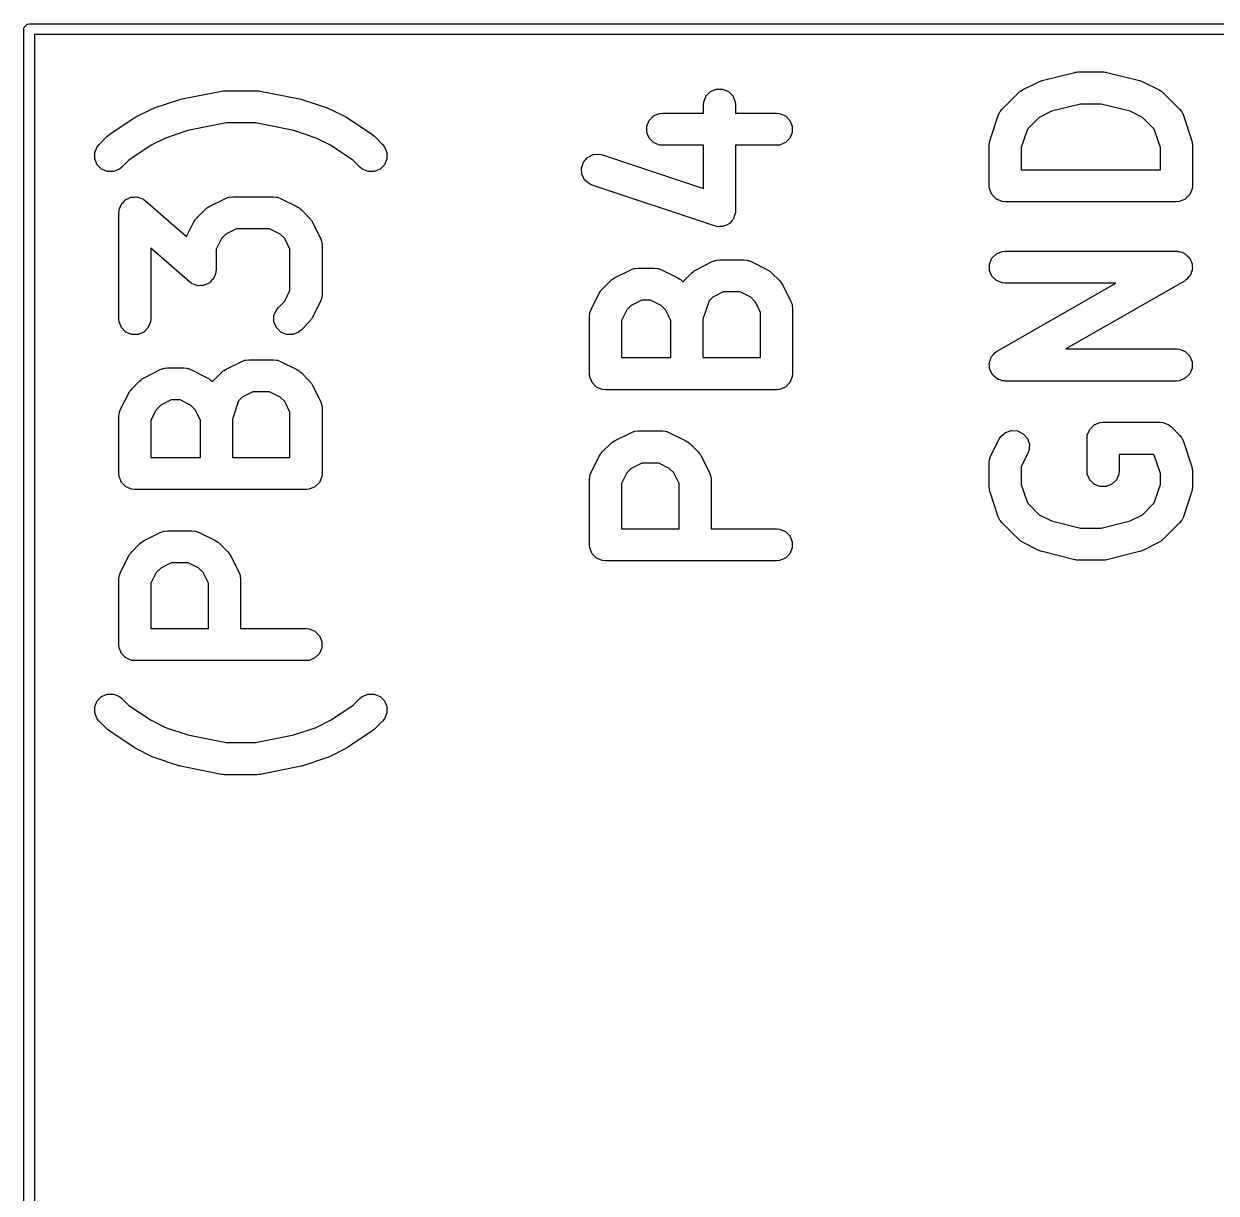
# Model space of a CAD drawing. Extents: x 145.4 to 156.5, y -80.6 to -40.5.
# Drawn here: x 145.38 to 150.95, y -45.94 to -40.48 of the extents above; entities that cross this region are included whole.
import ezdxf

# ---------------------------------------------------------------- set-up
doc = ezdxf.new("R2010")
doc.units = 0
doc.layers.add('BLACK', color=7, linetype='CONTINUOUS')

msp = doc.modelspace()

# ---------------------------------------------------------------- linework, layer by layer
at = {"layer": 'BLACK', "linetype": 'CONTINUOUS'}
for p, q in [((145.375, -40.5), (145.376903, -40.490433)), ((145.375, -80.6), (145.375, -40.5)), ((145.376903, -40.490433), (145.390433, -40.476903)), ((145.390433, -40.476903), (145.4, -40.475)), ((145.4, -40.475), (156.446071, -40.475)), ((145.425, -40.525), (145.425, -80.575)), ((156.421071, -40.525), (145.425, -40.525)), ((150.044578, -40.783981), (150.120769, -40.745886)), ((150.120769, -40.745886), (150.121838, -40.745476)), ((150.121838, -40.745476), (150.122274, -40.745154)), ((150.122274, -40.745154), (150.128425, -40.742955)), ((150.128425, -40.742955), (150.134501, -40.740631)), ((150.134501, -40.740631), (150.135039, -40.740592)), ((150.135039, -40.740592), (150.136119, -40.740207)), ((150.136119, -40.740207), (150.288501, -40.702111)), ((150.288501, -40.702111), (150.291037, -40.701735)), ((150.291037, -40.701735), (150.292059, -40.701313)), ((150.292059, -40.701313), (150.297571, -40.70077)), ((150.297571, -40.70077), (150.303045, -40.699961)), ((150.303045, -40.699961), (150.304137, -40.700123)), ((150.304137, -40.700123), (150.306691, -40.699872)), ((150.306691, -40.699872), (150.420977, -40.699872)), ((150.420977, -40.699872), (150.42353, -40.700123)), ((150.42353, -40.700123), (150.424623, -40.699961)), ((150.424623, -40.699961), (150.430097, -40.70077)), ((150.430097, -40.70077), (150.435609, -40.701313)), ((150.435609, -40.701313), (150.436629, -40.701735)), ((150.436629, -40.701735), (150.439168, -40.702111)), ((150.439168, -40.702111), (150.591549, -40.740207)), ((150.591549, -40.740207), (150.592628, -40.740592)), ((150.592628, -40.740592), (150.593167, -40.740631)), ((150.593167, -40.740631), (150.599242, -40.742955)), ((150.599242, -40.742955), (150.605394, -40.745154)), ((150.605394, -40.745154), (150.605829, -40.745476)), ((150.605829, -40.745476), (150.606899, -40.745886)), ((150.606899, -40.745886), (150.683089, -40.783981)), ((146.108157, -40.827773), (146.298633, -40.789677)), ((146.298633, -40.789677), (146.298683, -40.789671)), ((146.298683, -40.789671), (146.29871, -40.789661)), ((146.29871, -40.789661), (146.306235, -40.788919)), ((146.306235, -40.788919), (146.313263, -40.78822)), ((146.313263, -40.78822), (146.313289, -40.788225)), ((146.313289, -40.788225), (146.313342, -40.78822)), ((146.313342, -40.78822), (146.465723, -40.78822)), ((146.465723, -40.78822), (146.465775, -40.788225)), ((146.465775, -40.788225), (146.465801, -40.78822)), ((146.465801, -40.78822), (146.473244, -40.78896)), ((146.473244, -40.78896), (146.480355, -40.789661)), ((146.480355, -40.789661), (146.480378, -40.78967)), ((146.480378, -40.78967), (146.480432, -40.789676)), ((146.480432, -40.789676), (146.670909, -40.827772)), ((148.565268, -40.812028), (148.58596, -40.791336)), ((148.58596, -40.791336), (148.612996, -40.780137)), ((148.612996, -40.780137), (148.64226, -40.780137)), ((148.64226, -40.780137), (148.669296, -40.791336)), ((148.669296, -40.791336), (148.689988, -40.812028)), ((149.948896, -40.87422), (150.025086, -40.79803)), ((150.025086, -40.79803), (150.030836, -40.793309)), ((150.030836, -40.793309), (150.032135, -40.791813)), ((150.032135, -40.791813), (150.034389, -40.790393)), ((150.034389, -40.790393), (150.036451, -40.788702)), ((150.036451, -40.788702), (150.038283, -40.787943)), ((150.038283, -40.787943), (150.044578, -40.783981)), ((150.683089, -40.783981), (150.689385, -40.787944)), ((150.689385, -40.787944), (150.691215, -40.788702)), ((150.691215, -40.788702), (150.693273, -40.790391)), ((150.693273, -40.790391), (150.695532, -40.791813)), ((150.695532, -40.791813), (150.696831, -40.793311)), ((150.696831, -40.793311), (150.702581, -40.79803)), ((150.702581, -40.79803), (150.778772, -40.87422)), ((145.984863, -40.86826), (146.099149, -40.830165)), ((146.099149, -40.830165), (146.103696, -40.82913)), ((146.103696, -40.82913), (146.108157, -40.827773)), ((146.670909, -40.827772), (146.675378, -40.829132)), ((146.675378, -40.829132), (146.679917, -40.830165)), ((146.679917, -40.830165), (146.794202, -40.86826)), ((148.552628, -40.853696), (148.554069, -40.839064)), ((148.552628, -40.892982), (148.552628, -40.853696)), ((148.554069, -40.839064), (148.565268, -40.812028)), ((148.689988, -40.812028), (148.701187, -40.839064)), ((148.701187, -40.839064), (148.702628, -40.853696)), ((148.702628, -40.853696), (148.702628, -40.892982)), ((150.315926, -40.849872), (150.180484, -40.883732)), ((150.411742, -40.849872), (150.315926, -40.849872)), ((150.547181, -40.883732), (150.411742, -40.849872)), ((145.776501, -40.991293), (145.890787, -40.915102)), ((145.890787, -40.915102), (145.894904, -40.912906)), ((145.894904, -40.912906), (145.898849, -40.910424)), ((145.898849, -40.910424), (145.975039, -40.872329)), ((145.975039, -40.872329), (145.980011, -40.870426)), ((145.980011, -40.870426), (145.984863, -40.86826)), ((146.794202, -40.86826), (146.799056, -40.870427)), ((146.799056, -40.870427), (146.804026, -40.872329)), ((146.804026, -40.872329), (146.880217, -40.910424)), ((146.880217, -40.910424), (146.884161, -40.912906)), ((146.884161, -40.912906), (146.888279, -40.915102)), ((146.888279, -40.915102), (147.002564, -40.991293)), ((148.298601, -40.926314), (148.319293, -40.905622)), ((148.319293, -40.905622), (148.346329, -40.894423)), ((148.346329, -40.894423), (148.360961, -40.892982)), ((148.360961, -40.892982), (148.552628, -40.892982)), ((148.702628, -40.892982), (148.894295, -40.892982)), ((148.894295, -40.892982), (148.908927, -40.894423)), ((148.908927, -40.894423), (148.935963, -40.905622)), ((148.935963, -40.905622), (148.956655, -40.926314)), ((149.892683, -41.017822), (149.930778, -40.903536)), ((149.930778, -40.903536), (149.936772, -40.890111)), ((149.936772, -40.890111), (149.938537, -40.888075)), ((149.938537, -40.888075), (149.939569, -40.885585)), ((149.939569, -40.885585), (149.948896, -40.87422)), ((150.122545, -40.912702), (150.067481, -40.967766)), ((150.180484, -40.883732), (150.122545, -40.912702)), ((150.605121, -40.912702), (150.547181, -40.883732)), ((150.660187, -40.967767), (150.605121, -40.912702)), ((150.778772, -40.87422), (150.788099, -40.885585)), ((150.788099, -40.885585), (150.78913, -40.888075)), ((150.78913, -40.888075), (150.790896, -40.890111)), ((150.790896, -40.890111), (150.79689, -40.903536)), ((150.79689, -40.903536), (150.834985, -41.017822)), ((146.142154, -40.973943), (146.037354, -41.008876)), ((146.320771, -40.93822), (146.142154, -40.973943)), ((146.458294, -40.93822), (146.320771, -40.93822)), ((146.636911, -40.973943), (146.458294, -40.93822)), ((146.74171, -41.008876), (146.636911, -40.973943)), ((148.287402, -40.95335), (148.298601, -40.926314)), ((148.287402, -40.982614), (148.287402, -40.95335)), ((148.956655, -40.926314), (148.967854, -40.95335)), ((148.967854, -40.95335), (148.967854, -40.982614)), ((150.067481, -40.967766), (150.038834, -41.053708)), ((150.688834, -41.053708), (150.660187, -40.967767)), ((145.726976, -41.038759), (145.765071, -41.000664)), ((145.765071, -41.000664), (145.765111, -41.00063)), ((145.765111, -41.00063), (145.765126, -41.000609)), ((145.765126, -41.000609), (145.770967, -40.995825)), ((145.770967, -40.995825), (145.776436, -40.991337)), ((145.776436, -40.991337), (145.776458, -40.991327)), ((145.776458, -40.991327), (145.776501, -40.991293)), ((146.037354, -41.008876), (145.970111, -41.042497)), ((146.808954, -41.042498), (146.74171, -41.008876)), ((147.002564, -40.991293), (147.002604, -40.991326)), ((147.002604, -40.991326), (147.002628, -40.991336)), ((147.002628, -40.991336), (147.008204, -40.995912)), ((147.008204, -40.995912), (147.013939, -41.000609)), ((147.013939, -41.000609), (147.013953, -41.00063)), ((147.013953, -41.00063), (147.013993, -41.000663)), ((147.013993, -41.000663), (147.052089, -41.038758)), ((148.298601, -41.00965), (148.287402, -40.982614)), ((148.319293, -41.030342), (148.298601, -41.00965)), ((148.346329, -41.041541), (148.319293, -41.030342)), ((148.935963, -41.030342), (148.908927, -41.041541)), ((148.956655, -41.00965), (148.935963, -41.030342)), ((148.967854, -40.982614), (148.956655, -41.00965)), ((149.889423, -41.032159), (149.890013, -41.029561)), ((149.890013, -41.029561), (149.890275, -41.026907)), ((149.890275, -41.026907), (149.891033, -41.025075)), ((149.891033, -41.025075), (149.892683, -41.017822)), ((150.834985, -41.017822), (150.836634, -41.025075)), ((150.836634, -41.025075), (150.837393, -41.026907)), ((150.837393, -41.026907), (150.837654, -41.029561)), ((150.837654, -41.029561), (150.838245, -41.032159)), ((145.70645, -41.077161), (145.717649, -41.050124)), ((145.70645, -41.106423), (145.70645, -41.077161)), ((145.717649, -41.050124), (145.726976, -41.038759)), ((145.970111, -41.042497), (145.865884, -41.111982)), ((146.913181, -41.111983), (146.808954, -41.042498)), ((147.052089, -41.038758), (147.061417, -41.050123)), ((147.061417, -41.050123), (147.072616, -41.077159)), ((147.072616, -41.077159), (147.072616, -41.106422)), ((148.010217, -41.099208), (148.03639, -41.086121)), ((148.03639, -41.086121), (148.06558, -41.084047)), ((148.06558, -41.084047), (148.079917, -41.087307)), ((148.360961, -41.042982), (148.346329, -41.041541)), ((148.552628, -41.042982), (148.360961, -41.042982)), ((148.552628, -41.244878), (148.552628, -41.042982)), ((148.894295, -41.042982), (148.702628, -41.042982)), ((148.702628, -41.042982), (148.702628, -41.348935)), ((148.908927, -41.041541), (148.894295, -41.042982)), ((149.888834, -41.041539), (149.889563, -41.034133)), ((149.888834, -41.232015), (149.888834, -41.041539)), ((149.889563, -41.034133), (149.889423, -41.032159)), ((150.038834, -41.053708), (150.038834, -41.157015)), ((150.688834, -41.157015), (150.688834, -41.053708)), ((150.838245, -41.032159), (150.838104, -41.034133)), ((150.838104, -41.034133), (150.838834, -41.041539)), ((150.838834, -41.041539), (150.838834, -41.232015)), ((145.717649, -41.13346), (145.70645, -41.106423)), ((145.738341, -41.154152), (145.717649, -41.13346)), ((145.865884, -41.111982), (145.833042, -41.144825)), ((146.946025, -41.144826), (146.913181, -41.111983)), ((147.061418, -41.133459), (147.040725, -41.154152)), ((147.072616, -41.106422), (147.061418, -41.133459)), ((147.981789, -41.149078), (147.991043, -41.121315)), ((147.991043, -41.121315), (148.010217, -41.099208)), ((148.079917, -41.087307), (148.552628, -41.244878)), ((145.765378, -41.165351), (145.738341, -41.154152)), ((145.79464, -41.165351), (145.765378, -41.165351)), ((145.821677, -41.154152), (145.79464, -41.165351)), ((145.833042, -41.144825), (145.821677, -41.154152)), ((146.95739, -41.154153), (146.946025, -41.144826)), ((146.984426, -41.165351), (146.95739, -41.154153)), ((147.013689, -41.165351), (146.984426, -41.165351)), ((147.040725, -41.154152), (147.013689, -41.165351)), ((147.983863, -41.178268), (147.981789, -41.149078)), ((147.99695, -41.204441), (147.983863, -41.178268)), ((150.038834, -41.157015), (150.688834, -41.157015)), ((148.019057, -41.223615), (147.99695, -41.204441)), ((148.032483, -41.229609), (148.019057, -41.223615)), ((148.603911, -41.420086), (148.032483, -41.229609)), ((149.890275, -41.246647), (149.888834, -41.232015)), ((149.901474, -41.273683), (149.890275, -41.246647)), ((150.837393, -41.246647), (150.826194, -41.273683)), ((150.838834, -41.232015), (150.837393, -41.246647)), ((145.831935, -41.316791), (145.840545, -41.30818)), ((145.840545, -41.30818), (145.848571, -41.299008)), ((145.848571, -41.299008), (145.85084, -41.297885)), ((145.85084, -41.297885), (145.852627, -41.296099)), ((145.852627, -41.296099), (145.863877, -41.291438)), ((145.863877, -41.291438), (145.874803, -41.286036)), ((145.874803, -41.286036), (145.877326, -41.285867)), ((145.877326, -41.285867), (145.879663, -41.2849)), ((145.879663, -41.2849), (145.891848, -41.2849)), ((145.891848, -41.2849), (145.904001, -41.28409)), ((145.904001, -41.28409), (145.906396, -41.2849)), ((145.906396, -41.2849), (145.908927, -41.2849)), ((145.908927, -41.2849), (145.920184, -41.289563)), ((145.920184, -41.289563), (145.931722, -41.293465)), ((145.931722, -41.293465), (145.934639, -41.29555)), ((145.934639, -41.29555), (145.935963, -41.296099)), ((145.935963, -41.296099), (145.937358, -41.297494)), ((145.937358, -41.297494), (145.943683, -41.302016)), ((145.943683, -41.302016), (146.135636, -41.469975)), ((146.241706, -41.329472), (146.317897, -41.291377)), ((146.317897, -41.291377), (146.331629, -41.286122)), ((146.331629, -41.286122), (146.334316, -41.285931)), ((146.334316, -41.285931), (146.336806, -41.2849)), ((146.336806, -41.2849), (146.351438, -41.283459)), ((146.351438, -41.283459), (146.541914, -41.283459)), ((146.541914, -41.283459), (146.556546, -41.2849)), ((146.556546, -41.2849), (146.559035, -41.285931)), ((146.559035, -41.285931), (146.561723, -41.286122)), ((146.561723, -41.286122), (146.575455, -41.291377)), ((146.575455, -41.291377), (146.651645, -41.329472)), ((149.922166, -41.294375), (149.901474, -41.273683)), ((149.949202, -41.305574), (149.922166, -41.294375)), ((149.963834, -41.307015), (149.949202, -41.305574)), ((150.763834, -41.307015), (149.963834, -41.307015)), ((150.778466, -41.305574), (150.763834, -41.307015)), ((150.805502, -41.294375), (150.778466, -41.305574)), ((150.826194, -41.273683), (150.805502, -41.294375)), ((145.819295, -41.358459), (145.820057, -41.35072)), ((145.819295, -41.853697), (145.819295, -41.358459)), ((145.819926, -41.348753), (145.820384, -41.347397)), ((145.820057, -41.35072), (145.819926, -41.348753)), ((145.820384, -41.347397), (145.820736, -41.343827)), ((145.820736, -41.343827), (145.825399, -41.332569)), ((145.825399, -41.332569), (145.829301, -41.321032)), ((145.829301, -41.321032), (145.830966, -41.319127)), ((145.830966, -41.319127), (145.831935, -41.316791)), ((146.184119, -41.381616), (146.222214, -41.343521)), ((146.222214, -41.343521), (146.227963, -41.338802)), ((146.227963, -41.338802), (146.229263, -41.337304)), ((146.229263, -41.337304), (146.231522, -41.335882)), ((146.231522, -41.335882), (146.233579, -41.334194)), ((146.233579, -41.334194), (146.235406, -41.333436)), ((146.235406, -41.333436), (146.241706, -41.329472)), ((146.651645, -41.329472), (146.657941, -41.333435)), ((146.657941, -41.333435), (146.659771, -41.334193)), ((146.659771, -41.334193), (146.661829, -41.335882)), ((146.661829, -41.335882), (146.664088, -41.337304)), ((146.664088, -41.337304), (146.665387, -41.338802)), ((146.665387, -41.338802), (146.671136, -41.34352)), ((146.671136, -41.34352), (146.709232, -41.381615)), ((148.701187, -41.363567), (148.696586, -41.374674)), ((148.701563, -41.35974), (148.701187, -41.363567)), ((148.702039, -41.358315), (148.701563, -41.35974)), ((148.702628, -41.348935), (148.701898, -41.35634)), ((148.701898, -41.35634), (148.702039, -41.358315)), ((146.135636, -41.469975), (146.17007, -41.401108)), ((146.17007, -41.401108), (146.174034, -41.394808)), ((146.174034, -41.394808), (146.174792, -41.392981)), ((146.174792, -41.392981), (146.17648, -41.390924)), ((146.17648, -41.390924), (146.177902, -41.388665)), ((146.177902, -41.388665), (146.1794, -41.387365)), ((146.1794, -41.387365), (146.184119, -41.381616)), ((146.709232, -41.381615), (146.713952, -41.387366)), ((146.713952, -41.387366), (146.71545, -41.388665)), ((146.71545, -41.388665), (146.716869, -41.39092)), ((146.716869, -41.39092), (146.71856, -41.39298)), ((146.71856, -41.39298), (146.719318, -41.39481)), ((146.719318, -41.39481), (146.723282, -41.401108)), ((146.723282, -41.401108), (146.761377, -41.477299)), ((148.611165, -41.421735), (148.603911, -41.420086)), ((148.658184, -41.415897), (148.647437, -41.421271)), ((148.669296, -41.411295), (148.658184, -41.415897)), ((148.671201, -41.409389), (148.669296, -41.411295)), ((148.673611, -41.408185), (148.671201, -41.409389)), ((148.681488, -41.399102), (148.673611, -41.408185)), ((148.689988, -41.390603), (148.681488, -41.399102)), ((148.691018, -41.388114), (148.689988, -41.390603)), ((148.692785, -41.386078), (148.691018, -41.388114)), ((148.696586, -41.374674), (148.692785, -41.386078)), ((146.319673, -41.458193), (146.298791, -41.479075)), ((146.369143, -41.433459), (146.319673, -41.458193)), ((146.524209, -41.433459), (146.369143, -41.433459)), ((146.573677, -41.458193), (146.524209, -41.433459)), ((146.594561, -41.479076), (146.573677, -41.458193)), ((148.612996, -41.422494), (148.611165, -41.421735)), ((148.6145, -41.422494), (148.612996, -41.422494)), ((148.618247, -41.423346), (148.6145, -41.422494)), ((148.630232, -41.422494), (148.618247, -41.423346)), ((148.64226, -41.422494), (148.630232, -41.422494)), ((148.644751, -41.421461), (148.64226, -41.422494)), ((148.647437, -41.421271), (148.644751, -41.421461)), ((146.14967, -41.681569), (145.969295, -41.523741)), ((145.969295, -41.523741), (145.969295, -41.853697)), ((146.298791, -41.479075), (146.274057, -41.528544)), ((146.274057, -41.528544), (146.274057, -41.625125)), ((146.619295, -41.528544), (146.594561, -41.479076)), ((146.619295, -41.721706), (146.619295, -41.528544)), ((146.761377, -41.477299), (146.766632, -41.491031)), ((146.766632, -41.491031), (146.766822, -41.493718)), ((146.766822, -41.493718), (146.767854, -41.496208)), ((146.767854, -41.496208), (146.769295, -41.51084)), ((146.769295, -41.51084), (146.769295, -41.739411)), ((148.517896, -41.62471), (148.594086, -41.586615)), ((148.594086, -41.586615), (148.607818, -41.58136)), ((148.607818, -41.58136), (148.610504, -41.581169)), ((148.610504, -41.581169), (148.612996, -41.580137)), ((148.612996, -41.580137), (148.627628, -41.578696)), ((148.627628, -41.578696), (148.741914, -41.578696)), ((148.741914, -41.578696), (148.756546, -41.580137)), ((148.756546, -41.580137), (148.759034, -41.581167)), ((148.759034, -41.581167), (148.761724, -41.581359)), ((148.761724, -41.581359), (148.775456, -41.586614)), ((148.775456, -41.586614), (148.851645, -41.62471)), ((149.890275, -41.598335), (149.901474, -41.571299)), ((149.901474, -41.571299), (149.922166, -41.550607)), ((149.922166, -41.550607), (149.949202, -41.539408)), ((149.949202, -41.539408), (149.963834, -41.537967)), ((149.963834, -41.537967), (150.763834, -41.537967)), ((150.763834, -41.537967), (150.767597, -41.538337)), ((150.767597, -41.538337), (150.769073, -41.53815)), ((150.769073, -41.53815), (150.770983, -41.538671)), ((150.770983, -41.538671), (150.778466, -41.539408)), ((150.778466, -41.539408), (150.787681, -41.543225)), ((150.787681, -41.543225), (150.797305, -41.54585)), ((150.797305, -41.54585), (150.801085, -41.548777)), ((150.801085, -41.548777), (150.805502, -41.550607)), ((150.805502, -41.550607), (150.812552, -41.557657)), ((150.812552, -41.557657), (150.820442, -41.563767)), ((150.820442, -41.563767), (150.822815, -41.56792)), ((150.822815, -41.56792), (150.826194, -41.571299)), ((150.826194, -41.571299), (150.83001, -41.580511)), ((150.83001, -41.580511), (150.834961, -41.589176)), ((146.272616, -41.639757), (146.267955, -41.651008)), ((146.272967, -41.63619), (146.272616, -41.639757)), ((146.273427, -41.634831), (146.272967, -41.63619)), ((146.274057, -41.625125), (146.273295, -41.632857)), ((146.273295, -41.632857), (146.273427, -41.634831)), ((148.136944, -41.662805), (148.213135, -41.62471)), ((148.213135, -41.62471), (148.226867, -41.619455)), ((148.226867, -41.619455), (148.229554, -41.619264)), ((148.229554, -41.619264), (148.232044, -41.618233)), ((148.232044, -41.618233), (148.246676, -41.616792)), ((148.246676, -41.616792), (148.322866, -41.616792)), ((148.322866, -41.616792), (148.337498, -41.618233)), ((148.337498, -41.618233), (148.339987, -41.619264)), ((148.339987, -41.619264), (148.342675, -41.619455)), ((148.342675, -41.619455), (148.356407, -41.62471)), ((148.356407, -41.62471), (148.432598, -41.662805)), ((148.46031, -41.676853), (148.498406, -41.638758)), ((148.498406, -41.638758), (148.504157, -41.634037)), ((148.504157, -41.634037), (148.505454, -41.632543)), ((148.505454, -41.632543), (148.507708, -41.631123)), ((148.507708, -41.631123), (148.509771, -41.629431)), ((148.509771, -41.629431), (148.511601, -41.628672)), ((148.511601, -41.628672), (148.517896, -41.62471)), ((148.851645, -41.62471), (148.857939, -41.628672)), ((148.857939, -41.628672), (148.859771, -41.629431)), ((148.859771, -41.629431), (148.861834, -41.631124)), ((148.861834, -41.631124), (148.864088, -41.632543)), ((148.864088, -41.632543), (148.865384, -41.634037)), ((148.865384, -41.634037), (148.871136, -41.638758)), ((148.871136, -41.638758), (148.909232, -41.676853)), ((149.890275, -41.627599), (149.890275, -41.598335)), ((149.901474, -41.654635), (149.890275, -41.627599)), ((150.833575, -41.636815), (150.830951, -41.646437)), ((150.837393, -41.627599), (150.833575, -41.636815)), ((150.834961, -41.589176), (150.835563, -41.593919)), ((150.835563, -41.593919), (150.837393, -41.598335)), ((150.837393, -41.598335), (150.837393, -41.608309)), ((150.837393, -41.608309), (150.838651, -41.618206)), ((150.838651, -41.618206), (150.837393, -41.622818)), ((150.837393, -41.622818), (150.837393, -41.627599)), ((146.155993, -41.686089), (146.14967, -41.681569)), ((146.157389, -41.687485), (146.155993, -41.686089)), ((146.158712, -41.688033), (146.157389, -41.687485)), ((146.16163, -41.690119), (146.158712, -41.688033)), ((146.173173, -41.694023), (146.16163, -41.690119)), ((146.184425, -41.698684), (146.173173, -41.694023)), ((146.186953, -41.698684), (146.184425, -41.698684)), ((146.189351, -41.699495), (146.186953, -41.698684)), ((146.201514, -41.698684), (146.189351, -41.699495)), ((146.213689, -41.698684), (146.201514, -41.698684)), ((146.216025, -41.697716), (146.213689, -41.698684)), ((146.21855, -41.697548), (146.216025, -41.697716)), ((146.229477, -41.692143), (146.21855, -41.697548)), ((146.240725, -41.687485), (146.229477, -41.692143)), ((146.242511, -41.685698), (146.240725, -41.687485)), ((146.244781, -41.684576), (146.242511, -41.685698)), ((146.252806, -41.675403), (146.244781, -41.684576)), ((146.261417, -41.666793), (146.252806, -41.675403)), ((146.262385, -41.664456), (146.261417, -41.666793)), ((146.264051, -41.662552), (146.262385, -41.664456)), ((146.267955, -41.651008), (146.264051, -41.662552)), ((148.079357, -41.714949), (148.117452, -41.676854)), ((148.117452, -41.676854), (148.123201, -41.672135)), ((148.123201, -41.672135), (148.124501, -41.670637)), ((148.124501, -41.670637), (148.12676, -41.669215)), ((148.12676, -41.669215), (148.128817, -41.667527)), ((148.128817, -41.667527), (148.130644, -41.666769)), ((148.130644, -41.666769), (148.136944, -41.662805)), ((148.432598, -41.662805), (148.438897, -41.666769)), ((148.438897, -41.666769), (148.440725, -41.667527)), ((148.440725, -41.667527), (148.442781, -41.669215)), ((148.442781, -41.669215), (148.445041, -41.670637)), ((148.445041, -41.670637), (148.44634, -41.672135)), ((148.44634, -41.672135), (148.45209, -41.676854)), ((148.45209, -41.676854), (148.456604, -41.681368)), ((148.456604, -41.681368), (148.46031, -41.676853)), ((148.909232, -41.676853), (148.913952, -41.682604)), ((148.913952, -41.682604), (148.91545, -41.683903)), ((148.91545, -41.683903), (148.916869, -41.686158)), ((148.916869, -41.686158), (148.91856, -41.688218)), ((148.91856, -41.688218), (148.919318, -41.690048)), ((148.919318, -41.690048), (148.923282, -41.696346)), ((148.923282, -41.696346), (148.961377, -41.772536)), ((149.922166, -41.675327), (149.901474, -41.654635)), ((149.949202, -41.686526), (149.922166, -41.675327)), ((149.926624, -42.004992), (150.481418, -41.687967)), ((149.963834, -41.687967), (149.949202, -41.686526)), ((150.481418, -41.687967), (149.963834, -41.687967)), ((150.801044, -41.678085), (150.24625, -41.99511)), ((150.804127, -41.675896), (150.801044, -41.678085)), ((150.805502, -41.675327), (150.804127, -41.675896)), ((150.806901, -41.673927), (150.805502, -41.675327)), ((150.813034, -41.669575), (150.806901, -41.673927)), ((150.819142, -41.661686), (150.813034, -41.669575)), ((150.826194, -41.654635), (150.819142, -41.661686)), ((150.828024, -41.650216), (150.826194, -41.654635)), ((150.830951, -41.646437), (150.828024, -41.650216)), ((146.594561, -41.771174), (146.619295, -41.721706)), ((146.767854, -41.754043), (146.766822, -41.756532)), ((146.769295, -41.739411), (146.767854, -41.754043)), ((148.027213, -41.810632), (148.065308, -41.734441)), ((148.065308, -41.734441), (148.069272, -41.728141)), ((148.069272, -41.728141), (148.07003, -41.726314)), ((148.07003, -41.726314), (148.071718, -41.724257)), ((148.071718, -41.724257), (148.07314, -41.721998)), ((148.07314, -41.721998), (148.074638, -41.720698)), ((148.074638, -41.720698), (148.079357, -41.714949)), ((148.595863, -41.753431), (148.578893, -41.770401)), ((148.645334, -41.728696), (148.595863, -41.753431)), ((148.724208, -41.728696), (148.645334, -41.728696)), ((148.773676, -41.75343), (148.724208, -41.728696)), ((148.794561, -41.774314), (148.773676, -41.75343)), ((146.555744, -41.812029), (146.565072, -41.800663)), ((146.565072, -41.800663), (146.594561, -41.771174)), ((146.761377, -41.772952), (146.723282, -41.849143)), ((146.766632, -41.75922), (146.761377, -41.772952)), ((146.766822, -41.756532), (146.766632, -41.75922)), ((148.021958, -41.824364), (148.027213, -41.810632)), ((148.214911, -41.791526), (148.194029, -41.812408)), ((148.264381, -41.766792), (148.214911, -41.791526)), ((148.305161, -41.766792), (148.264381, -41.766792)), ((148.35463, -41.791526), (148.305161, -41.766792)), ((148.375512, -41.812408), (148.35463, -41.791526)), ((148.578893, -41.770401), (148.550247, -41.856342)), ((148.819295, -41.823782), (148.794561, -41.774314)), ((148.961377, -41.772536), (148.966632, -41.786268)), ((148.966632, -41.786268), (148.966822, -41.788955)), ((148.966822, -41.788955), (148.967854, -41.791445)), ((148.967854, -41.791445), (148.969295, -41.806077)), ((148.969295, -41.806077), (148.969295, -42.110839)), ((145.820736, -41.868329), (145.819295, -41.853697)), ((145.969295, -41.853697), (145.967854, -41.868329)), ((146.544545, -41.839065), (146.555744, -41.812029)), ((146.544545, -41.868327), (146.544545, -41.839065)), ((146.713952, -41.862884), (146.709232, -41.868636)), ((146.71545, -41.861586), (146.713952, -41.862884)), ((146.716869, -41.85933), (146.71545, -41.861586)), ((146.71856, -41.857271), (146.716869, -41.85933)), ((146.719318, -41.85544), (146.71856, -41.857271)), ((146.723282, -41.849143), (146.719318, -41.85544)), ((148.019295, -41.844173), (148.020736, -41.829541)), ((148.019295, -42.110839), (148.019295, -41.844173)), ((148.020736, -41.829541), (148.021767, -41.827051)), ((148.021767, -41.827051), (148.021958, -41.824364)), ((148.194029, -41.812408), (148.169295, -41.861877)), ((148.169295, -41.861877), (148.169295, -42.035839)), ((148.400247, -41.861877), (148.375512, -41.812408)), ((148.400247, -42.035839), (148.400247, -41.861877)), ((148.550247, -41.856342), (148.550247, -42.035839)), ((148.819295, -42.035839), (148.819295, -41.823782)), ((145.831935, -41.895365), (145.820736, -41.868329)), ((145.852627, -41.916057), (145.831935, -41.895365)), ((145.879663, -41.927256), (145.852627, -41.916057)), ((145.935963, -41.916057), (145.908927, -41.927256)), ((145.956655, -41.895365), (145.935963, -41.916057)), ((145.967854, -41.868329), (145.956655, -41.895365)), ((146.555743, -41.895364), (146.544545, -41.868327)), ((146.576436, -41.916057), (146.555743, -41.895364)), ((146.603472, -41.927256), (146.576436, -41.916057)), ((146.659771, -41.916058), (146.632734, -41.927256)), ((146.671136, -41.906731), (146.659771, -41.916058)), ((146.709232, -41.868636), (146.671136, -41.906731)), ((145.908927, -41.927256), (145.879663, -41.927256)), ((146.632734, -41.927256), (146.603472, -41.927256)), ((149.896717, -42.036639), (149.899644, -42.032858)), ((149.899644, -42.032858), (149.901474, -42.028442)), ((149.901474, -42.028442), (149.908524, -42.021391)), ((149.908524, -42.021391), (149.914634, -42.013502)), ((149.914634, -42.013502), (149.920766, -42.009149)), ((149.920766, -42.009149), (149.922166, -42.00775)), ((149.922166, -42.00775), (149.92354, -42.00718)), ((149.92354, -42.00718), (149.926624, -42.004992)), ((150.24625, -41.99511), (150.763834, -41.99511)), ((150.763834, -41.99511), (150.778466, -41.996551)), ((150.778466, -41.996551), (150.805502, -42.00775)), ((150.805502, -42.00775), (150.826194, -42.028442)), ((150.826194, -42.028442), (150.837393, -42.055478)), ((146.013135, -42.091377), (146.026867, -42.086122)), ((146.026867, -42.086122), (146.029554, -42.085931)), ((146.029554, -42.085931), (146.032044, -42.0849)), ((146.032044, -42.0849), (146.046676, -42.083459)), ((146.046676, -42.083459), (146.122866, -42.083459)), ((146.122866, -42.083459), (146.137498, -42.0849)), ((146.137498, -42.0849), (146.139987, -42.085931)), ((146.139987, -42.085931), (146.142675, -42.086122)), ((146.142675, -42.086122), (146.156407, -42.091377)), ((146.317896, -42.091377), (146.394086, -42.053282)), ((146.394086, -42.053282), (146.407818, -42.048027)), ((146.407818, -42.048027), (146.410504, -42.047836)), ((146.410504, -42.047836), (146.412996, -42.046804)), ((146.412996, -42.046804), (146.427628, -42.045363)), ((146.427628, -42.045363), (146.541914, -42.045363)), ((146.541914, -42.045363), (146.556546, -42.046804)), ((146.556546, -42.046804), (146.559034, -42.047834)), ((146.559034, -42.047834), (146.561724, -42.048026)), ((146.561724, -42.048026), (146.575456, -42.053281)), ((146.575456, -42.053281), (146.651645, -42.091377)), ((148.169295, -42.035839), (148.400247, -42.035839)), ((148.550247, -42.035839), (148.819295, -42.035839)), ((149.889017, -42.064871), (149.890275, -42.060258)), ((149.890275, -42.074767), (149.889017, -42.064871)), ((149.890275, -42.055478), (149.894092, -42.046262)), ((149.890275, -42.060258), (149.890275, -42.055478)), ((149.890275, -42.084742), (149.890275, -42.074767)), ((149.892104, -42.089157), (149.890275, -42.084742)), ((149.892707, -42.093901), (149.892104, -42.089157)), ((149.894092, -42.046262), (149.896717, -42.036639)), ((150.837393, -42.084742), (150.826194, -42.111778)), ((150.837393, -42.055478), (150.837393, -42.084742)), ((145.879357, -42.181616), (145.917452, -42.143521)), ((145.917452, -42.143521), (145.923201, -42.138802)), ((145.923201, -42.138802), (145.924501, -42.137304)), ((145.924501, -42.137304), (145.92676, -42.135882)), ((145.92676, -42.135882), (145.928817, -42.134194)), ((145.928817, -42.134194), (145.930644, -42.133436)), ((145.930644, -42.133436), (145.936944, -42.129472)), ((145.936944, -42.129472), (146.013135, -42.091377)), ((146.156407, -42.091377), (146.232598, -42.129472)), ((146.232598, -42.129472), (146.238897, -42.133436)), ((146.238897, -42.133436), (146.240725, -42.134194)), ((146.240725, -42.134194), (146.242781, -42.135882)), ((146.242781, -42.135882), (146.245041, -42.137304)), ((146.245041, -42.137304), (146.24634, -42.138802)), ((146.24634, -42.138802), (146.25209, -42.143521)), ((146.25209, -42.143521), (146.256604, -42.148035)), ((146.256604, -42.148035), (146.26031, -42.14352)), ((146.26031, -42.14352), (146.298406, -42.105425)), ((146.298406, -42.105425), (146.304157, -42.100704)), ((146.304157, -42.100704), (146.305454, -42.09921)), ((146.305454, -42.09921), (146.307708, -42.09779)), ((146.307708, -42.09779), (146.309771, -42.096098)), ((146.309771, -42.096098), (146.311601, -42.095339)), ((146.311601, -42.095339), (146.317896, -42.091377)), ((146.651645, -42.091377), (146.657939, -42.095339)), ((146.657939, -42.095339), (146.659771, -42.096098)), ((146.659771, -42.096098), (146.661834, -42.097791)), ((146.661834, -42.097791), (146.664088, -42.09921)), ((146.664088, -42.09921), (146.665384, -42.100704)), ((146.665384, -42.100704), (146.671136, -42.105425)), ((146.671136, -42.105425), (146.709232, -42.14352)), ((146.709232, -42.14352), (146.713952, -42.149271)), ((148.020736, -42.125471), (148.019295, -42.110839)), ((148.031935, -42.152507), (148.020736, -42.125471)), ((148.967854, -42.125471), (148.956655, -42.152507)), ((148.969295, -42.110839), (148.967854, -42.125471)), ((149.897657, -42.102565), (149.892707, -42.093901)), ((149.901474, -42.111778), (149.897657, -42.102565)), ((149.904852, -42.115156), (149.901474, -42.111778)), ((149.907226, -42.11931), (149.904852, -42.115156)), ((149.915115, -42.125419), (149.907226, -42.11931)), ((149.922166, -42.13247), (149.915115, -42.125419)), ((149.926582, -42.134299), (149.922166, -42.13247)), ((149.930363, -42.137227), (149.926582, -42.134299)), ((149.939986, -42.139851), (149.930363, -42.137227)), ((149.949202, -42.143669), (149.939986, -42.139851)), ((149.956684, -42.144405), (149.949202, -42.143669)), ((149.958595, -42.144927), (149.956684, -42.144405)), ((149.96007, -42.144739), (149.958595, -42.144927)), ((149.963834, -42.14511), (149.96007, -42.144739)), ((150.763834, -42.14511), (149.963834, -42.14511)), ((150.778466, -42.143669), (150.763834, -42.14511)), ((150.805502, -42.13247), (150.778466, -42.143669)), ((150.826194, -42.111778), (150.805502, -42.13247)), ((145.827213, -42.277299), (145.865308, -42.201108)), ((145.865308, -42.201108), (145.869272, -42.194808)), ((145.869272, -42.194808), (145.87003, -42.192981)), ((145.87003, -42.192981), (145.871718, -42.190924)), ((145.871718, -42.190924), (145.87314, -42.188665)), ((145.87314, -42.188665), (145.874638, -42.187365)), ((145.874638, -42.187365), (145.879357, -42.181616)), ((146.445334, -42.195363), (146.395863, -42.220098)), ((146.524208, -42.195363), (146.445334, -42.195363)), ((146.573676, -42.220097), (146.524208, -42.195363)), ((146.713952, -42.149271), (146.71545, -42.15057)), ((146.71545, -42.15057), (146.716869, -42.152825)), ((146.716869, -42.152825), (146.71856, -42.154885)), ((146.71856, -42.154885), (146.719318, -42.156715)), ((146.719318, -42.156715), (146.723282, -42.163013)), ((146.723282, -42.163013), (146.761377, -42.239203)), ((148.052627, -42.173199), (148.031935, -42.152507)), ((148.079663, -42.184398), (148.052627, -42.173199)), ((148.094295, -42.185839), (148.079663, -42.184398)), ((148.894295, -42.185839), (148.094295, -42.185839)), ((148.908927, -42.184398), (148.894295, -42.185839)), ((148.935963, -42.173199), (148.908927, -42.184398)), ((148.956655, -42.152507), (148.935963, -42.173199)), ((146.064381, -42.233459), (146.014911, -42.258193)), ((146.105161, -42.233459), (146.064381, -42.233459)), ((146.15463, -42.258193), (146.105161, -42.233459)), ((146.378893, -42.237068), (146.350247, -42.323009)), ((146.395863, -42.220098), (146.378893, -42.237068)), ((146.594561, -42.240981), (146.573676, -42.220097)), ((146.619295, -42.290449), (146.594561, -42.240981)), ((146.761377, -42.239203), (146.766632, -42.252935)), ((146.766632, -42.252935), (146.766822, -42.255622)), ((146.766822, -42.255622), (146.767854, -42.258112)), ((145.819295, -42.31084), (145.820736, -42.296208)), ((145.819295, -42.577506), (145.819295, -42.31084)), ((145.820736, -42.296208), (145.821767, -42.293718)), ((145.821767, -42.293718), (145.821958, -42.291031)), ((145.821958, -42.291031), (145.827213, -42.277299)), ((145.994029, -42.279075), (145.969295, -42.328544)), ((146.014911, -42.258193), (145.994029, -42.279075)), ((146.175512, -42.279075), (146.15463, -42.258193)), ((146.200247, -42.328544), (146.175512, -42.279075)), ((146.619295, -42.502506), (146.619295, -42.290449)), ((146.767854, -42.258112), (146.769295, -42.272744)), ((146.769295, -42.272744), (146.769295, -42.577506)), ((145.969295, -42.328544), (145.969295, -42.502506)), ((146.200247, -42.502506), (146.200247, -42.328544)), ((146.350247, -42.323009), (146.350247, -42.502506)), ((150.358617, -42.371299), (150.379309, -42.350607)), ((150.379309, -42.350607), (150.406345, -42.339408)), ((150.406345, -42.339408), (150.420977, -42.337967)), ((150.420977, -42.337967), (150.687643, -42.337967)), ((150.687643, -42.337967), (150.702275, -42.339408)), ((150.702275, -42.339408), (150.729311, -42.350607)), ((150.729311, -42.350607), (150.740676, -42.359934)), ((150.740676, -42.359934), (150.778772, -42.39803)), ((148.136944, -42.42471), (148.213134, -42.386614)), ((148.213134, -42.386614), (148.226866, -42.381359)), ((148.226866, -42.381359), (148.229555, -42.381167)), ((148.229555, -42.381167), (148.232044, -42.380137)), ((148.232044, -42.380137), (148.246676, -42.378696)), ((148.246676, -42.378696), (148.360961, -42.378696)), ((148.360961, -42.378696), (148.375593, -42.380137)), ((148.375593, -42.380137), (148.378081, -42.381167)), ((148.378081, -42.381167), (148.380771, -42.381359)), ((148.380771, -42.381359), (148.394502, -42.386614)), ((148.394502, -42.386614), (148.470693, -42.42471)), ((149.896752, -42.493712), (149.934847, -42.417522)), ((149.934847, -42.417522), (149.942679, -42.405079)), ((149.942679, -42.405079), (149.964787, -42.385906)), ((149.964787, -42.385906), (149.992548, -42.376652)), ((149.992548, -42.376652), (150.021738, -42.378726)), ((150.021738, -42.378726), (150.047913, -42.391813)), ((150.047913, -42.391813), (150.067086, -42.413921)), ((150.067086, -42.413921), (150.07634, -42.441682)), ((150.345977, -42.412967), (150.347418, -42.398335)), ((150.345977, -42.565348), (150.345977, -42.412967)), ((150.347418, -42.398335), (150.358617, -42.371299)), ((150.778772, -42.39803), (150.7881, -42.409395)), ((150.7881, -42.409395), (150.789131, -42.411885)), ((150.789131, -42.411885), (150.790896, -42.41392)), ((150.790896, -42.41392), (150.79689, -42.427346)), ((148.074638, -42.482603), (148.079357, -42.476854)), ((148.079357, -42.476854), (148.117452, -42.438759)), ((148.117452, -42.438759), (148.123204, -42.434038)), ((148.123204, -42.434038), (148.124501, -42.432543)), ((148.124501, -42.432543), (148.126755, -42.431123)), ((148.126755, -42.431123), (148.128817, -42.429432)), ((148.128817, -42.429432), (148.130647, -42.428673)), ((148.130647, -42.428673), (148.136944, -42.42471)), ((148.470693, -42.42471), (148.476989, -42.428673)), ((148.476989, -42.428673), (148.47882, -42.429432)), ((148.47882, -42.429432), (148.480881, -42.431123)), ((148.480881, -42.431123), (148.483136, -42.432543)), ((148.483136, -42.432543), (148.484432, -42.434038)), ((148.484432, -42.434038), (148.490185, -42.438759)), ((148.490185, -42.438759), (148.52828, -42.476854)), ((148.52828, -42.476854), (148.532998, -42.482603)), ((150.074266, -42.470872), (150.069011, -42.484604)), ((150.07634, -42.441682), (150.074266, -42.470872)), ((150.79689, -42.427346), (150.834985, -42.541631)), ((145.969295, -42.502506), (146.200247, -42.502506)), ((146.350247, -42.502506), (146.619295, -42.502506)), ((148.027213, -42.572536), (148.065308, -42.496346)), ((148.065308, -42.496346), (148.069272, -42.490046)), ((148.069272, -42.490046), (148.07003, -42.488219)), ((148.07003, -42.488219), (148.071718, -42.486162)), ((148.071718, -42.486162), (148.07314, -42.483903)), ((148.07314, -42.483903), (148.074638, -42.482603)), ((148.264381, -42.528696), (148.214912, -42.55343)), ((148.343256, -42.528696), (148.264381, -42.528696)), ((148.392725, -42.553431), (148.343256, -42.528696)), ((148.532998, -42.482603), (148.534497, -42.483903)), ((148.534497, -42.483903), (148.535918, -42.486162)), ((148.535918, -42.486162), (148.537607, -42.488219)), ((148.537607, -42.488219), (148.538364, -42.490046)), ((148.538364, -42.490046), (148.542329, -42.496346)), ((148.542329, -42.496346), (148.580424, -42.572536)), ((149.888834, -42.527253), (149.890275, -42.512621)), ((149.888834, -42.641539), (149.888834, -42.527253)), ((149.890275, -42.512621), (149.891306, -42.510131)), ((149.891306, -42.510131), (149.891497, -42.507444)), ((149.891497, -42.507444), (149.896752, -42.493712)), ((150.069011, -42.484604), (150.038834, -42.544958)), ((150.656577, -42.487967), (150.495977, -42.487967)), ((150.495977, -42.487967), (150.495977, -42.565348)), ((150.660187, -42.491577), (150.656577, -42.487967)), ((150.688834, -42.577518), (150.660187, -42.491577)), ((145.820736, -42.592138), (145.819295, -42.577506)), ((146.769295, -42.577506), (146.767854, -42.592138)), ((148.020736, -42.591445), (148.021767, -42.588955)), ((148.021767, -42.588955), (148.021958, -42.586268)), ((148.021958, -42.586268), (148.027213, -42.572536)), ((148.194029, -42.574314), (148.169295, -42.623782)), ((148.214912, -42.55343), (148.194029, -42.574314)), ((148.413608, -42.574314), (148.392725, -42.553431)), ((148.438342, -42.623782), (148.413608, -42.574314)), ((148.580424, -42.572536), (148.585679, -42.586268)), ((148.585679, -42.586268), (148.585869, -42.588955)), ((148.585869, -42.588955), (148.586901, -42.591445)), ((150.038834, -42.544958), (150.038834, -42.629369)), ((150.347418, -42.57998), (150.345977, -42.565348)), ((150.358617, -42.607016), (150.347418, -42.57998)), ((150.494536, -42.57998), (150.483337, -42.607016)), ((150.495977, -42.565348), (150.494536, -42.57998)), ((150.688834, -42.629369), (150.688834, -42.577518)), ((150.834985, -42.541631), (150.836634, -42.548884)), ((150.836634, -42.548884), (150.837393, -42.550716)), ((150.837393, -42.550716), (150.837654, -42.55337)), ((150.837654, -42.55337), (150.838245, -42.555968)), ((150.838245, -42.555968), (150.838104, -42.557942)), ((150.838104, -42.557942), (150.838834, -42.565348)), ((150.838834, -42.565348), (150.838834, -42.641539)), ((145.831935, -42.619174), (145.820736, -42.592138)), ((145.852627, -42.639866), (145.831935, -42.619174)), ((145.879663, -42.651065), (145.852627, -42.639866)), ((146.735963, -42.639866), (146.708927, -42.651065)), ((146.756655, -42.619174), (146.735963, -42.639866)), ((146.767854, -42.592138), (146.756655, -42.619174)), ((148.019295, -42.606077), (148.020736, -42.591445)), ((148.019295, -42.910839), (148.019295, -42.606077)), ((148.169295, -42.623782), (148.169295, -42.835839)), ((148.438342, -42.835839), (148.438342, -42.623782)), ((148.586901, -42.591445), (148.588342, -42.606077)), ((148.588342, -42.606077), (148.588342, -42.835839)), ((149.889563, -42.648944), (149.888834, -42.641539)), ((150.038834, -42.629369), (150.067481, -42.715311)), ((150.379309, -42.627708), (150.358617, -42.607016)), ((150.406345, -42.638907), (150.379309, -42.627708)), ((150.435609, -42.638907), (150.406345, -42.638907)), ((150.462645, -42.627708), (150.435609, -42.638907)), ((150.483337, -42.607016), (150.462645, -42.627708)), ((150.660187, -42.71531), (150.688834, -42.629369)), ((150.838834, -42.641539), (150.838104, -42.648944)), ((145.894295, -42.652506), (145.879663, -42.651065)), ((146.694295, -42.652506), (145.894295, -42.652506)), ((146.708927, -42.651065), (146.694295, -42.652506)), ((149.889423, -42.650919), (149.889563, -42.648944)), ((149.890013, -42.653516), (149.889423, -42.650919)), ((149.890275, -42.656171), (149.890013, -42.653516)), ((149.891033, -42.658002), (149.890275, -42.656171)), ((149.892683, -42.665256), (149.891033, -42.658002)), ((149.930778, -42.779542), (149.892683, -42.665256)), ((150.834985, -42.665256), (150.79689, -42.779542)), ((150.836634, -42.658002), (150.834985, -42.665256)), ((150.837393, -42.656171), (150.836634, -42.658002)), ((150.837654, -42.653516), (150.837393, -42.656171)), ((150.838245, -42.650919), (150.837654, -42.653516)), ((150.838104, -42.648944), (150.838245, -42.650919)), ((150.067481, -42.715311), (150.122545, -42.770375)), ((150.605121, -42.770375), (150.660187, -42.71531)), ((149.936772, -42.792967), (149.930778, -42.779542)), ((149.938537, -42.795002), (149.936772, -42.792967)), ((149.939569, -42.797493), (149.938537, -42.795002)), ((149.948896, -42.808858), (149.939569, -42.797493)), ((150.025086, -42.885048), (149.948896, -42.808858)), ((150.122545, -42.770375), (150.180484, -42.799345)), ((150.180484, -42.799345), (150.315926, -42.833206)), ((150.411742, -42.833206), (150.547181, -42.799345)), ((150.547181, -42.799345), (150.605121, -42.770375)), ((150.778772, -42.808858), (150.702581, -42.885048)), ((150.788099, -42.797493), (150.778772, -42.808858)), ((150.78913, -42.795002), (150.788099, -42.797493)), ((150.790896, -42.792967), (150.78913, -42.795002)), ((150.79689, -42.779542), (150.790896, -42.792967)), ((145.936944, -42.891377), (146.013134, -42.853281)), ((146.013134, -42.853281), (146.026866, -42.848026)), ((146.026866, -42.848026), (146.029555, -42.847834)), ((146.029555, -42.847834), (146.032044, -42.846804)), ((146.032044, -42.846804), (146.046676, -42.845363)), ((146.046676, -42.845363), (146.160961, -42.845363)), ((146.160961, -42.845363), (146.175593, -42.846804)), ((146.175593, -42.846804), (146.178081, -42.847834)), ((146.178081, -42.847834), (146.180771, -42.848026)), ((146.180771, -42.848026), (146.194502, -42.853281)), ((146.194502, -42.853281), (146.270693, -42.891377)), ((148.169295, -42.835839), (148.438342, -42.835839)), ((148.588342, -42.835839), (148.894295, -42.835839)), ((148.894295, -42.835839), (148.908927, -42.83728)), ((148.908927, -42.83728), (148.935963, -42.848479)), ((148.935963, -42.848479), (148.956655, -42.869171)), ((148.956655, -42.869171), (148.967854, -42.896207)), ((150.315926, -42.833206), (150.411742, -42.833206)), ((145.879357, -42.943521), (145.917452, -42.905426)), ((145.917452, -42.905426), (145.923204, -42.900705)), ((145.923204, -42.900705), (145.924501, -42.89921)), ((145.924501, -42.89921), (145.926755, -42.89779)), ((145.926755, -42.89779), (145.928817, -42.896099)), ((145.928817, -42.896099), (145.930647, -42.89534)), ((145.930647, -42.89534), (145.936944, -42.891377)), ((146.270693, -42.891377), (146.276989, -42.89534)), ((146.276989, -42.89534), (146.27882, -42.896099)), ((146.27882, -42.896099), (146.280881, -42.89779)), ((146.280881, -42.89779), (146.283136, -42.89921)), ((146.283136, -42.89921), (146.284432, -42.900705)), ((146.284432, -42.900705), (146.290185, -42.905426)), ((146.290185, -42.905426), (146.32828, -42.943521)), ((148.020736, -42.925471), (148.019295, -42.910839)), ((148.031935, -42.952507), (148.020736, -42.925471)), ((148.967854, -42.925471), (148.956655, -42.952507)), ((148.967854, -42.896207), (148.967854, -42.925471)), ((150.030836, -42.889768), (150.025086, -42.885048)), ((150.032135, -42.891265), (150.030836, -42.889768)), ((150.034389, -42.892684), (150.032135, -42.891265)), ((150.036451, -42.894376), (150.034389, -42.892684)), ((150.038283, -42.895134), (150.036451, -42.894376)), ((150.044578, -42.899097), (150.038283, -42.895134)), ((150.120769, -42.937192), (150.044578, -42.899097)), ((150.683089, -42.899097), (150.606899, -42.937192)), ((150.689385, -42.895133), (150.683089, -42.899097)), ((150.691215, -42.894376), (150.689385, -42.895133)), ((150.693273, -42.892686), (150.691215, -42.894376)), ((150.695532, -42.891265), (150.693273, -42.892686)), ((150.696831, -42.889766), (150.695532, -42.891265)), ((150.702581, -42.885048), (150.696831, -42.889766)), ((145.827213, -43.039203), (145.865308, -42.963013)), ((145.865308, -42.963013), (145.869272, -42.956713)), ((145.869272, -42.956713), (145.87003, -42.954886)), ((145.87003, -42.954886), (145.871718, -42.952829)), ((145.871718, -42.952829), (145.87314, -42.95057)), ((145.87314, -42.95057), (145.874638, -42.94927)), ((145.874638, -42.94927), (145.879357, -42.943521)), ((146.32828, -42.943521), (146.332998, -42.94927)), ((146.332998, -42.94927), (146.334497, -42.95057)), ((146.334497, -42.95057), (146.335918, -42.952829)), ((146.335918, -42.952829), (146.337607, -42.954886)), ((146.337607, -42.954886), (146.338364, -42.956713)), ((146.338364, -42.956713), (146.342329, -42.963013)), ((146.342329, -42.963013), (146.380424, -43.039203)), ((148.052627, -42.973199), (148.031935, -42.952507)), ((148.079663, -42.984398), (148.052627, -42.973199)), ((148.935963, -42.973199), (148.908927, -42.984398)), ((148.956655, -42.952507), (148.935963, -42.973199)), ((150.121838, -42.937601), (150.120769, -42.937192)), ((150.122274, -42.937924), (150.121838, -42.937601)), ((150.128425, -42.940122), (150.122274, -42.937924)), ((150.134501, -42.942447), (150.128425, -42.940122)), ((150.135039, -42.942485), (150.134501, -42.942447)), ((150.136119, -42.942871), (150.135039, -42.942485)), ((150.288501, -42.980967), (150.136119, -42.942871)), ((150.291037, -42.981342), (150.288501, -42.980967)), ((150.292059, -42.981765), (150.291037, -42.981342)), ((150.436629, -42.981342), (150.435609, -42.981765)), ((150.439168, -42.980967), (150.436629, -42.981342)), ((150.591549, -42.942871), (150.439168, -42.980967)), ((150.592628, -42.942485), (150.591549, -42.942871)), ((150.593167, -42.942447), (150.592628, -42.942485)), ((150.599242, -42.940122), (150.593167, -42.942447)), ((150.605394, -42.937924), (150.599242, -42.940122)), ((150.605829, -42.937601), (150.605394, -42.937924)), ((150.606899, -42.937192), (150.605829, -42.937601)), ((146.014912, -43.020097), (145.994029, -43.040981)), ((146.064381, -42.995363), (146.014912, -43.020097)), ((146.143256, -42.995363), (146.064381, -42.995363)), ((146.192725, -43.020098), (146.143256, -42.995363)), ((146.213608, -43.040981), (146.192725, -43.020098)), ((148.094295, -42.985839), (148.079663, -42.984398)), ((148.894295, -42.985839), (148.094295, -42.985839)), ((148.908927, -42.984398), (148.894295, -42.985839)), ((150.297571, -42.982307), (150.292059, -42.981765)), ((150.303045, -42.983117), (150.297571, -42.982307)), ((150.304137, -42.982954), (150.303045, -42.983117)), ((150.306691, -42.983206), (150.304137, -42.982954)), ((150.420977, -42.983206), (150.306691, -42.983206)), ((150.42353, -42.982954), (150.420977, -42.983206)), ((150.424623, -42.983117), (150.42353, -42.982954)), ((150.430097, -42.982307), (150.424623, -42.983117)), ((150.435609, -42.981765), (150.430097, -42.982307)), ((145.819295, -43.072744), (145.820736, -43.058112)), ((145.819295, -43.377506), (145.819295, -43.072744)), ((145.820736, -43.058112), (145.821767, -43.055622)), ((145.821767, -43.055622), (145.821958, -43.052935)), ((145.821958, -43.052935), (145.827213, -43.039203)), ((145.994029, -43.040981), (145.969295, -43.090449)), ((145.969295, -43.090449), (145.969295, -43.302506)), ((146.238342, -43.090449), (146.213608, -43.040981)), ((146.238342, -43.302506), (146.238342, -43.090449)), ((146.380424, -43.039203), (146.385679, -43.052935)), ((146.385679, -43.052935), (146.385869, -43.055622)), ((146.385869, -43.055622), (146.386901, -43.058112)), ((146.386901, -43.058112), (146.388342, -43.072744)), ((146.388342, -43.072744), (146.388342, -43.302506)), ((145.969295, -43.302506), (146.238342, -43.302506)), ((146.388342, -43.302506), (146.694295, -43.302506)), ((146.694295, -43.302506), (146.708927, -43.303947)), ((146.708927, -43.303947), (146.735963, -43.315146)), ((146.735963, -43.315146), (146.756655, -43.335838)), ((146.756655, -43.335838), (146.767854, -43.362874)), ((146.767854, -43.362874), (146.767854, -43.392138)), ((145.820736, -43.392138), (145.819295, -43.377506)), ((145.831935, -43.419174), (145.820736, -43.392138)), ((145.852627, -43.439866), (145.831935, -43.419174)), ((146.756655, -43.419174), (146.735963, -43.439866)), ((146.767854, -43.392138), (146.756655, -43.419174)), ((145.879663, -43.451065), (145.852627, -43.439866)), ((145.894295, -43.452506), (145.879663, -43.451065)), ((146.694295, -43.452506), (145.894295, -43.452506)), ((146.708927, -43.451065), (146.694295, -43.452506)), ((146.735963, -43.439866), (146.708927, -43.451065)), ((145.70645, -43.667637), (145.717649, -43.6406)), ((145.717649, -43.6406), (145.738341, -43.619908)), ((145.738341, -43.619908), (145.765378, -43.608709)), ((145.765378, -43.608709), (145.79464, -43.608709)), ((145.79464, -43.608709), (145.821677, -43.619908)), ((145.821677, -43.619908), (145.833042, -43.629235)), ((145.833042, -43.629235), (145.865884, -43.662077)), ((146.913181, -43.662076), (146.946025, -43.629234)), ((146.946025, -43.629234), (146.95739, -43.619907)), ((146.95739, -43.619907), (146.984426, -43.608709)), ((146.984426, -43.608709), (147.013689, -43.608709)), ((147.013689, -43.608709), (147.040725, -43.619908)), ((147.040725, -43.619908), (147.061418, -43.640601)), ((147.061418, -43.640601), (147.072616, -43.667638)), ((145.70645, -43.696899), (145.70645, -43.667637)), ((145.717649, -43.723936), (145.70645, -43.696899)), ((145.865884, -43.662077), (145.970111, -43.731562)), ((146.808954, -43.731561), (146.913181, -43.662076)), ((147.072616, -43.696901), (147.061417, -43.723937)), ((147.072616, -43.667638), (147.072616, -43.696901)), ((145.726976, -43.735301), (145.717649, -43.723936)), ((145.765071, -43.773396), (145.726976, -43.735301)), ((145.970111, -43.731562), (146.037354, -43.765183)), ((146.74171, -43.765183), (146.808954, -43.731561)), ((147.052089, -43.735302), (147.013993, -43.773397)), ((147.061417, -43.723937), (147.052089, -43.735302)), ((145.765111, -43.773429), (145.765071, -43.773396)), ((145.765126, -43.773451), (145.765111, -43.773429)), ((145.770967, -43.778234), (145.765126, -43.773451)), ((145.776436, -43.782723), (145.770967, -43.778234)), ((145.776458, -43.782732), (145.776436, -43.782723)), ((145.776501, -43.782767), (145.776458, -43.782732)), ((145.890787, -43.858958), (145.776501, -43.782767)), ((146.037354, -43.765183), (146.142147, -43.800114)), ((146.142147, -43.800114), (146.320771, -43.835839)), ((146.458294, -43.835839), (146.636918, -43.800114)), ((146.636918, -43.800114), (146.74171, -43.765183)), ((147.002564, -43.782767), (146.888279, -43.858958)), ((147.002604, -43.782733), (147.002564, -43.782767)), ((147.002628, -43.782724), (147.002604, -43.782733)), ((147.008204, -43.778147), (147.002628, -43.782724)), ((147.013939, -43.773451), (147.008204, -43.778147)), ((147.013953, -43.773429), (147.013939, -43.773451)), ((147.013993, -43.773397), (147.013953, -43.773429)), ((145.894904, -43.861153), (145.890787, -43.858958)), ((145.898849, -43.863636), (145.894904, -43.861153)), ((145.975039, -43.901731), (145.898849, -43.863636)), ((146.320771, -43.835839), (146.458294, -43.835839)), ((146.880217, -43.863636), (146.804026, -43.901731)), ((146.884161, -43.861153), (146.880217, -43.863636)), ((146.888279, -43.858958), (146.884161, -43.861153)), ((145.980011, -43.903633), (145.975039, -43.901731)), ((145.984863, -43.9058), (145.980011, -43.903633)), ((146.099149, -43.943895), (145.984863, -43.9058)), ((146.794202, -43.9058), (146.679917, -43.943895)), ((146.799056, -43.903632), (146.794202, -43.9058)), ((146.804026, -43.901731), (146.799056, -43.903632)), ((146.103687, -43.944927), (146.099149, -43.943895)), ((146.108157, -43.946288), (146.103687, -43.944927)), ((146.298633, -43.984383), (146.108157, -43.946288)), ((146.298686, -43.984388), (146.298633, -43.984383)), ((146.29871, -43.984398), (146.298686, -43.984388)), ((146.30582, -43.985098), (146.29871, -43.984398)), ((146.313264, -43.985839), (146.30582, -43.985098)), ((146.473244, -43.985098), (146.465801, -43.985839)), ((146.480355, -43.984398), (146.473244, -43.985098)), ((146.480378, -43.984388), (146.480355, -43.984398)), ((146.480432, -43.984383), (146.480378, -43.984388)), ((146.670908, -43.946288), (146.480432, -43.984383)), ((146.675375, -43.944927), (146.670908, -43.946288)), ((146.679917, -43.943895), (146.675375, -43.944927)), ((146.313289, -43.985833), (146.313264, -43.985839)), ((146.313342, -43.985839), (146.313289, -43.985833)), ((146.465723, -43.985839), (146.313342, -43.985839)), ((146.465775, -43.985833), (146.465723, -43.985839)), ((146.465801, -43.985839), (146.465775, -43.985833))]:
    msp.add_line(p, q, dxfattribs=at)

doc.saveas('drawing.dxf')
